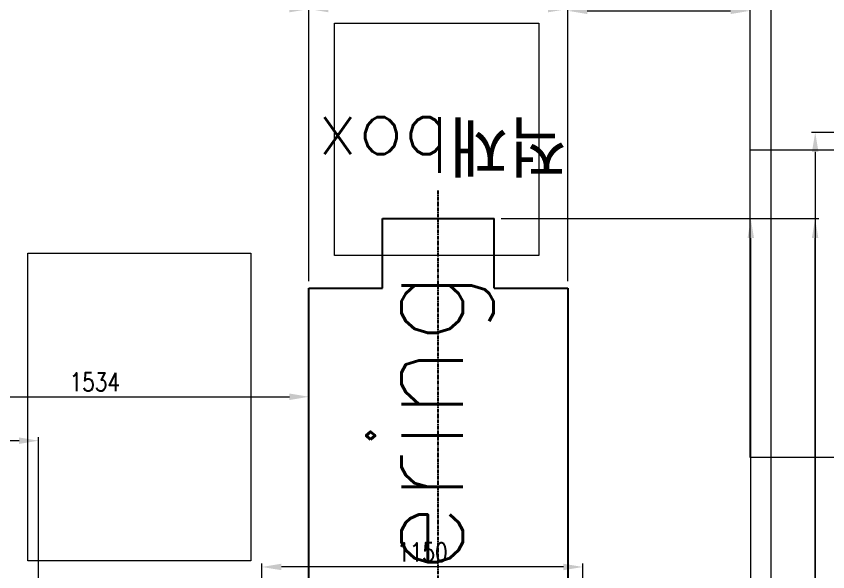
# Model space of a CAD drawing. Header units: millimetres. Extents: x -32759 to 129432, y 390 to 54305.
# Drawn here: x 16788 to 19694, y 27954 to 29945 of the extents above; entities that cross this region are included whole.
import ezdxf

# ---------------------------------------------------------------- set-up
doc = ezdxf.new("R2010")
doc.units = ezdxf.units.MM
doc.linetypes.add('CENTER', pattern=[2, 1.25, -0.25, 0.25, -0.25])
doc.layers.add('08a', color=11, linetype='Continuous')
doc.layers.add('CL', color=1, linetype='CENTER')
doc.layers.add('_BODY', color=7, linetype='Continuous', lineweight=13)
doc.styles.add('ROAMNS', font='romans.shx', dxfattribs={"width": 0.8, "bigfont": 'whgtxt.shx'})
doc.styles.add('한글', font='romans.shx', dxfattribs={"height": 4, "bigfont": 'whgtxt.shx'})
doc.dimstyles.new('20 작은 한덕_도면칫수', dxfattribs={"dimscale": 20, "dimtxt": 3.3, "dimasz": 3.5, "dimexe": 0.65, "dimexo": 1.25, "dimgap": 1, "dimtad": 1, "dimdec": 0, "dimdsep": 46, "dimtxsty": 'ROAMNS', "dimcen": 0, "dimclrd": 7, "dimclre": 7, "dimclrt": 2, "dimadec": 0, "dimazin": 2, "dimtp": 0.1, "dimtm": 0.1, "dimtfac": 0.71, "dimtdec": 0, "dimtmove": 0, "dimatfit": 3, "dimfxl": 1, "dimlwd": -1, "dimlwe": -1, "dimarcsym": 1})

# ---------------------------------------------------------------- blocks, each defined once
blk = doc.blocks.new('asfsffsa')
at = {"ltscale": 0.5}
for p, q in [((419143.3, 273808.5), (421525.3, 273808.5)), ((419143.3, 273545), (419143.3, 273808.5)), ((421525.3, 273808.5), (421525.3, 273545)), ((418743.3, 273145), (418743.3, 273545)), ((418743.3, 273545), (419143.3, 273545)), ((421525.3, 273545), (421775.3, 273545)), ((421775.3, 273545), (421775.3, 273145)), ((418743.3, 273145), (419143.3, 273145)), ((419143.3, 272881.5), (419143.3, 273145)), ((421525.3, 273145), (421525.3, 272881.5)), ((421525.3, 273145), (421775.3, 273145)), ((421525.3, 272881.5), (419143.3, 272881.5))]:
    blk.add_line(p, q, dxfattribs=at)
at = {"layer": 'CL', "ltscale": 10}
blk.add_line((418641.3, 273345), (421877.3, 273345), dxfattribs=at)
at = {"color": 2, "ltscale": 0.5, "insert": (419383.2, 273587.4), "char_height": 330.35, "width": 145852.192, "attachment_point": 1, "style": '한글'}
blk.add_mtext('tempering', dxfattribs=at)
blk = doc.blocks.new('*D1485')
at = {"color": 7, "linetype": 'ByBlock', "transparency": 16777216}
for p, q in [((266868.4, 141940.1), (267775.6, 141940.1)), ((267762.6, 138978.1), (267762.6, 141870.1)), ((266868.4, 138908.1), (267775.6, 138908.1))]:
    blk.add_line(p, q, dxfattribs=at)
at = {"color": 7, "transparency": 16777216}
for points in [[(267750.9, 141870.1), (267774.2, 141870.1), (267762.6, 141940.1)], [(267750.9, 138978.1), (267774.2, 138978.1), (267762.6, 138908.1)]]:
    blk.add_solid(points, dxfattribs=at)
at = {"layer": 'Defpoints', "color": 0, "transparency": 16777216}
for p in [(266843.4, 141940.1), (267762.6, 141940.1), (266843.4, 138908.1)]:
    blk.add_point(p, dxfattribs=at)
at = {"color": 2, "transparency": 16777216, "insert": (267709.6, 140424.1), "char_height": 66, "attachment_point": 5, "rotation": 90, "style": 'ROAMNS'}
blk.add_mtext('3032', dxfattribs=at)
blk = doc.blocks.new('*D1497')
at = {"color": 7, "linetype": 'ByBlock', "transparency": 16777216}
for p, q in [((266011.7, 140393.2), (266011.7, 140704.3)), ((267091.3, 140691.3), (266081.7, 140691.3)), ((267161.3, 138878.1), (267161.3, 140704.3))]:
    blk.add_line(p, q, dxfattribs=at)
at = {"color": 7, "transparency": 16777216}
for points in [[(266081.7, 140703), (266081.7, 140679.7), (266011.7, 140691.3)], [(267091.3, 140703), (267091.3, 140679.7), (267161.3, 140691.3)]]:
    blk.add_solid(points, dxfattribs=at)
at = {"layer": 'Defpoints', "color": 0, "transparency": 16777216}
for p in [(266011.7, 140691.3), (266011.7, 140368.2), (267161.3, 138853.1)]:
    blk.add_point(p, dxfattribs=at)
at = {"color": 2, "transparency": 16777216, "insert": (266586.5, 140744.3), "char_height": 66, "attachment_point": 5, "style": 'ROAMNS'}
blk.add_mtext('1150', dxfattribs=at)
blk = doc.blocks.new('*D1519')
at = {"color": 7, "linetype": 'ByBlock', "transparency": 16777216}
for p, q in [((264646.3, 142132.3), (264646.3, 142704)), ((264716.3, 142691), (266109.9, 142691)), ((266179.9, 141715.1), (266179.9, 142704))]:
    blk.add_line(p, q, dxfattribs=at)
at = {"color": 7, "transparency": 16777216}
for points in [[(264716.3, 142702.7), (264716.3, 142679.3), (264646.3, 142691)], [(266109.9, 142702.7), (266109.9, 142679.3), (266179.9, 142691)]]:
    blk.add_solid(points, dxfattribs=at)
at = {"layer": 'Defpoints', "color": 0, "transparency": 16777216}
for p in [(266179.9, 142691), (264646.3, 142107.3), (266179.9, 141690.1)]:
    blk.add_point(p, dxfattribs=at)
at = {"color": 2, "transparency": 16777216, "insert": (265413.1, 142744), "char_height": 66, "attachment_point": 5, "style": 'ROAMNS'}
blk.add_mtext('1534', dxfattribs=at)
blk = doc.blocks.new('*D1520')
at = {"color": 7, "linetype": 'ByBlock', "transparency": 16777216}
for p, q in [((266179.9, 141715.1), (266179.9, 142704)), ((266249.9, 142691), (267036.9, 142691)), ((267106.9, 141715.1), (267106.9, 142704))]:
    blk.add_line(p, q, dxfattribs=at)
at = {"color": 7, "transparency": 16777216}
for points in [[(266249.9, 142702.7), (266249.9, 142679.3), (266179.9, 142691)], [(267036.9, 142702.7), (267036.9, 142679.3), (267106.9, 142691)]]:
    blk.add_solid(points, dxfattribs=at)
at = {"layer": 'Defpoints', "color": 0, "transparency": 16777216}
for p in [(267106.9, 142691), (266179.9, 141690.1), (267106.9, 141690.1)]:
    blk.add_point(p, dxfattribs=at)
at = {"color": 2, "transparency": 16777216, "insert": (266643.4, 142744), "char_height": 66, "attachment_point": 5, "style": 'ROAMNS'}
blk.add_mtext('927', dxfattribs=at)
blk = doc.blocks.new('*D1521')
at = {"color": 7, "linetype": 'ByBlock', "transparency": 16777216}
for p, q in [((264646.3, 140772.3), (264646.3, 141156.9)), ((265211.7, 140393.2), (265211.7, 141156.9)), ((265141.7, 141143.9), (264716.3, 141143.9))]:
    blk.add_line(p, q, dxfattribs=at)
at = {"color": 7, "transparency": 16777216}
for points in [[(264716.3, 141155.6), (264716.3, 141132.3), (264646.3, 141143.9)], [(265141.7, 141155.6), (265141.7, 141132.3), (265211.7, 141143.9)]]:
    blk.add_solid(points, dxfattribs=at)
at = {"layer": 'Defpoints', "color": 0, "transparency": 16777216}
for p in [(264646.3, 141143.9), (264646.3, 140747.3), (265211.7, 140368.2)]:
    blk.add_point(p, dxfattribs=at)
at = {"color": 2, "transparency": 16777216, "insert": (264929, 141196.9), "char_height": 66, "attachment_point": 5, "style": 'ROAMNS'}
blk.add_mtext('565', dxfattribs=at)
blk = doc.blocks.new('*D1524')
at = {"color": 7, "linetype": 'ByBlock', "transparency": 16777216}
for p, q in [((264646.3, 141168.9), (264646.3, 141314.3)), ((264716.3, 141301.3), (266109.9, 141301.3)), ((266179.9, 141168.9), (266179.9, 141314.3))]:
    blk.add_line(p, q, dxfattribs=at)
at = {"color": 7, "transparency": 16777216}
for points in [[(264716.3, 141313), (264716.3, 141289.6), (264646.3, 141301.3)], [(266109.9, 141313), (266109.9, 141289.6), (266179.9, 141301.3)]]:
    blk.add_solid(points, dxfattribs=at)
at = {"layer": 'Defpoints', "color": 0, "transparency": 16777216}
for p in [(266179.9, 141301.3), (264646.3, 141143.9), (266179.9, 141143.9)]:
    blk.add_point(p, dxfattribs=at)
at = {"color": 2, "transparency": 16777216, "insert": (265413.1, 141354.3), "char_height": 66, "attachment_point": 5, "style": 'ROAMNS'}
blk.add_mtext('1534', dxfattribs=at)
blk = doc.blocks.new('*D1734')
at = {"color": 7, "linetype": 'ByBlock', "transparency": 16777216}
for p, q in [((266868.4, 141940.1), (268006, 141940.1)), ((267993, 135742.9), (267993, 141870.1)), ((266101.3, 135672.9), (268006, 135672.9))]:
    blk.add_line(p, q, dxfattribs=at)
at = {"color": 7, "transparency": 16777216}
for points in [[(267981.3, 141870.1), (268004.6, 141870.1), (267993, 141940.1)], [(267981.3, 135742.9), (268004.6, 135742.9), (267993, 135672.9)]]:
    blk.add_solid(points, dxfattribs=at)
at = {"layer": 'Defpoints', "color": 0, "transparency": 16777216}
for p in [(266843.4, 141940.1), (267993, 141940.1), (266076.3, 135672.9)]:
    blk.add_point(p, dxfattribs=at)
at = {"color": 2, "transparency": 16777216, "insert": (267940, 138806.5), "char_height": 66, "attachment_point": 5, "rotation": 90, "style": 'ROAMNS'}
blk.add_mtext('6267', dxfattribs=at)
blk = doc.blocks.new('*D1462')
at = {"color": 7, "linetype": 'ByBlock', "transparency": 16777216}
for p, q in [((268948.4, 142248.9), (267980.4, 142248.9)), ((267993.4, 142178.9), (267993.4, 135871.9)), ((268582.1, 135801.9), (267980.4, 135801.9))]:
    blk.add_line(p, q, dxfattribs=at)
at = {"color": 7, "transparency": 16777216}
for points in [[(267981.8, 142178.9), (268005.1, 142178.9), (267993.4, 142248.9)], [(267981.8, 135871.9), (268005.1, 135871.9), (267993.4, 135801.9)]]:
    blk.add_solid(points, dxfattribs=at)
at = {"layer": 'Defpoints', "color": 0, "transparency": 16777216}
for p in [(268973.4, 142248.9), (267993.4, 135801.9), (268607.1, 135801.9)]:
    blk.add_point(p, dxfattribs=at)
at = {"color": 2, "transparency": 16777216, "insert": (267940.4, 139025.4), "char_height": 66, "attachment_point": 5, "rotation": 90, "style": 'ROAMNS'}
blk.add_mtext('6447', dxfattribs=at)
blk = doc.blocks.new('*D1463')
at = {"color": 7, "linetype": 'ByBlock', "transparency": 16777216}
for p, q in [((268782.4, 142948.9), (267821.7, 142948.9)), ((267834.7, 142878.9), (267834.7, 135871.9)), ((268570.9, 135801.9), (267821.7, 135801.9))]:
    blk.add_line(p, q, dxfattribs=at)
at = {"color": 7, "transparency": 16777216}
for points in [[(267823, 142878.9), (267846.4, 142878.9), (267834.7, 142948.9)], [(267823, 135871.9), (267846.4, 135871.9), (267834.7, 135801.9)]]:
    blk.add_solid(points, dxfattribs=at)
at = {"layer": 'Defpoints', "color": 0, "transparency": 16777216}
for p in [(268807.4, 142948.9), (267834.7, 135801.9), (268595.9, 135801.9)]:
    blk.add_point(p, dxfattribs=at)
at = {"color": 2, "transparency": 16777216, "insert": (267781.7, 139375.4), "char_height": 66, "attachment_point": 5, "rotation": 90, "style": 'ROAMNS'}
blk.add_mtext('7147', dxfattribs=at)
blk = doc.blocks.new('*D1706')
at = {"color": 7, "linetype": 'ByBlock', "transparency": 16777216}
for p, q in [((267106.9, 141715.1), (267106.9, 142697.7)), ((267760.4, 141715.1), (267760.4, 142697.7)), ((267176.9, 142684.7), (267690.4, 142684.7))]:
    blk.add_line(p, q, dxfattribs=at)
at = {"color": 7, "transparency": 16777216}
for points in [[(267176.9, 142696.3), (267176.9, 142673), (267106.9, 142684.7)], [(267690.4, 142696.3), (267690.4, 142673), (267760.4, 142684.7)]]:
    blk.add_solid(points, dxfattribs=at)
at = {"layer": 'Defpoints', "color": 0, "transparency": 16777216}
for p in [(267760.4, 142684.7), (267106.9, 141690.1), (267760.4, 141690.1)]:
    blk.add_point(p, dxfattribs=at)
at = {"color": 2, "transparency": 16777216, "insert": (267433.7, 142737.7), "char_height": 66, "attachment_point": 5, "style": 'ROAMNS'}
blk.add_mtext('653', dxfattribs=at)
blk = doc.blocks.new('sdfgsdfgcxvxbxcv')
at = {"color": 7}
for points in [[(267003.277, 141808.129), (266271.277, 141808.129), (266271.277, 142640.135), (267003.277, 142640.135)], [(268558.777, 141083.648), (267760.396, 141083.648), (267760.396, 142185.982), (268558.777, 142185.982)], [(265971.777, 140713.31), (265173.396, 140713.31), (265173.396, 141815.643), (265971.777, 141815.643)]]:
    blk.add_lwpolyline(points, close=True, dxfattribs=at)
at = {"layer": '08a', "rotation": 90}
blk.add_blockref('asfsffsa', (539988.384, -279835.137), dxfattribs=at)
at = {"color": 7, "insert": (267105.084, 142103.794), "char_height": 200, "width": 1964.76975, "attachment_point": 1, "rotation": 180, "style": '한글'}
blk.add_mtext('적재box', dxfattribs=at)
for base, p1, p2, picture, middle in [((267834.696, 135801.875), (268807.403, 142948.881), (268595.853, 135801.875), '*D1463', (267781.696, 139375.378)), ((267993.431, 135801.875), (268973.403, 142248.875), (268607.103, 135801.875), '*D1462', (267940.431, 139025.375)), ((267992.973, 141940.126), (266076.277, 135672.858), (266843.406, 141940.126), '*D1734', (267939.973, 138806.492)), ((267762.581, 141940.126), (266843.406, 138908.126), (266843.406, 141940.126), '*D1485', (267709.581, 140424.126))]:
    dim = blk.add_linear_dim(base=base, p1=p1, p2=p2, angle=90, dimstyle='20 작은 한덕_도면칫수')
    dim.commit()
    dim.dimension.update_dxf_attribs({"geometry": picture, "text_midpoint": middle})
for base, p1, p2, picture, middle in [((266179.906, 142691.001), (264646.288, 142107.265), (266179.906, 141690.126), '*D1519', (265413.097, 142744.001)), ((267106.906, 142691.001), (266179.906, 141690.126), (267106.906, 141690.126), '*D1520', (266643.406, 142744.001)), ((267760.396, 142684.679), (267106.906, 141690.126), (267760.396, 141690.126), '*D1706', (267433.651, 142737.679)), ((266179.906, 141301.311), (264646.288, 141143.918), (266179.906, 141143.918), '*D1524', (265413.097, 141354.311)), ((264646.288, 141143.918), (265211.728, 140368.158), (264646.288, 140747.265), '*D1521', (264929.008, 141196.918)), ((266011.728, 140691.321), (267161.277, 138853.129), (266011.728, 140368.158), '*D1497', (266586.503, 140744.321))]:
    dim = blk.add_linear_dim(base=base, p1=p1, p2=p2, dimstyle='20 작은 한덕_도면칫수')
    dim.commit()
    dim.dimension.update_dxf_attribs({"geometry": picture, "text_midpoint": middle})

msp = doc.modelspace()

# ---------------------------------------------------------------- block references
at = {"layer": '_BODY'}
msp.add_blockref('sdfgsdfgcxvxbxcv', (-248343.9, -112720), dxfattribs=at)

doc.saveas('drawing.dxf')
